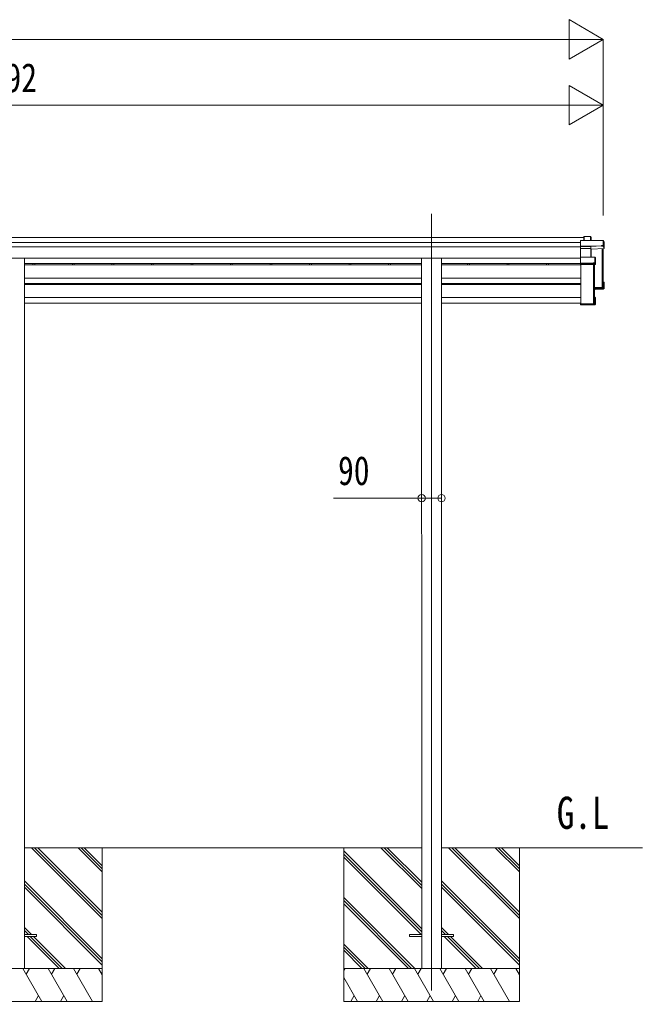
# Model space of a CAD drawing. Units: millimetres, scale not verified. Extents: x -16820 to 16820, y -11880 to 11880.
# Drawn here: x 3889 to 6725, y -8600 to -4126 of the extents above; entities that cross this region are included whole.
import ezdxf
from ezdxf.enums import TextEntityAlignment as Align

# ---------------------------------------------------------------- set-up
doc = ezdxf.new("R2010")
doc.units = ezdxf.units.MM
doc.header["$LTSCALE"] = 40
for name, color, linetype, lineweight in [('0-3_YKK_12', 40, 'Continuous', 18), ('0-4_YKK_13', 120, 'Continuous', 18), ('0-5_YKK_A1', 120, 'Continuous', 18), ('0-6_YKK_D', 200, 'Continuous', 18)]:
    doc.layers.add(name, color=color, linetype=linetype, lineweight=lineweight)
doc.styles.add('ＭＳ ゴシック', font='')
doc.styles.get('ＭＳ ゴシック').set_extended_font_data('MS Gothic')

msp = doc.modelspace()

# ---------------------------------------------------------------- linework, layer by layer
at = {"layer": '0-3_YKK_12'}
for p, q in [((5765.2, -5010.1), (5765.2, -5487.84)), ((5765.2, -5487.84), (5765.2, -8549.62))]:
    msp.add_line(p, q, dxfattribs=at)
at = {"layer": '0-4_YKK_13'}
for p, q in [((6444.16, -5132.16), (6443.3, -5133.1)), ((6443.3, -5158.52), (6443.3, -5133.1)), ((6444.3, -5132.5), (6444.3, -5158.88)), ((6546.33, -5132.5), (6444.3, -5132.5)), ((6444.46, -5132.05), (6546.33, -5132.05)), ((6459.3, -5115.3), (6460.16, -5114.36)), ((6459.3, -5132.05), (6459.3, -5115.3)), ((6460.16, -5132.05), (6460.16, -5114.36)), ((6460.3, -5114.25), (6489.86, -5114.25)), ((6489.86, -5114.69), (6489.86, -5114.25)), ((6490.3, -5114.49), (6492.05, -5117.49)), ((6490.36, -5114.74), (6490.36, -5132.05)), ((6492.11, -5117.73), (6490.36, -5114.74)), ((6492.11, -5132.05), (6492.11, -5117.73)), ((6546.33, -5132.5), (6546.33, -5132.05)), ((6546.33, -5154.38), (6546.33, -5132.5)), ((6546.77, -5132.3), (6551.18, -5139.84)), ((6551.24, -5168.72), (6551.24, -5140.09)), ((6444.17, -5159.24), (6443.3, -5158.52)), ((6443.3, -5168.03), (6443.3, -5158.52)), ((6444.44, -5168.97), (6443.3, -5168.03)), ((6443.3, -5208.83), (6443.3, -5168.03)), ((6444.3, -5158.88), (6490.79, -5158.88)), ((6444.3, -5159.43), (6444.3, -5168.78)), ((6490.8, -5159.43), (6444.3, -5159.43)), ((6444.3, -5168.78), (6490.33, -5168.78)), ((6444.3, -5169.33), (6444.3, -5207.81)), ((6490.33, -5168.78), (6490.33, -5169.33)), ((6490.79, -5158.88), (6538.8, -5156.8)), ((6538.8, -5157.34), (6490.8, -5159.43)), ((6490.8, -5159.43), (6490.8, -5159.43)), ((6490.8, -5168.8), (6490.8, -5159.43)), ((6490.83, -5169.41), (6490.83, -5207.81)), ((6491.7, -5171.71), (6490.83, -5169.41)), ((6491.31, -5168.92), (6492.2, -5171.29)), ((6491.73, -5207.81), (6491.73, -5171.6)), ((6492.2, -5171.29), (6551.24, -5168.72)), ((6538.8, -5156.8), (6538.8, -5157.34)), ((6546.83, -5154.43), (6547.29, -5155.22)), ((6547.29, -5158.22), (6547.29, -5155.22)), ((6547.29, -5158.22), (6551.24, -5168.72)), ((6444.17, -5207.93), (6443.3, -5208.83)), ((6443.3, -5235.8), (6443.3, -5208.83)), ((6444.3, -5207.81), (6508.76, -5207.81)), ((6444.3, -5208.26), (6444.3, -5236.16)), ((6501.23, -5233.65), (6508.76, -5233.65)), ((6501.23, -5236.16), (6501.23, -5233.65)), ((6508.76, -5207.81), (6508.76, -5208.26)), ((6509.05, -5207.9), (6511.02, -5209.31)), ((6509.26, -5233.7), (6509.72, -5234.48)), ((6511.23, -5241.52), (6511.23, -5209.71)), ((6444.17, -5236.52), (6443.3, -5235.8)), ((6443.3, -5241.17), (6443.3, -5235.8)), ((6443.31, -5241.18), (6443.3, -5241.17)), ((6444.3, -5242.01), (6443.31, -5241.18)), ((6444.3, -5236.16), (6501.23, -5236.16)), ((6444.3, -5236.71), (6444.3, -5242.01)), ((6501.23, -5236.71), (6444.3, -5236.71)), ((6444.3, -5242.01), (6510.73, -5242.01)), ((6501.23, -5236.16), (6501.23, -5236.71)), ((6501.23, -5237.95), (6501.23, -5236.71)), ((6509.22, -5237.95), (6501.23, -5237.95)), ((6510.73, -5242.01), (6509.22, -5237.95)), ((6509.72, -5237.46), (6509.72, -5234.48)), ((6509.72, -5237.46), (6511.23, -5241.52)), ((6547.3, -5321.49), (6550.78, -5321.49)), ((6547.3, -5321.6), (6551.1, -5321.6)), ((6547.3, -5322.36), (6550.3, -5322.36)), ((6550.3, -5322.36), (6551.13, -5321.63)), ((6550.3, -5322.36), (6550.3, -5349.61)), ((6551.24, -5350.6), (6551.24, -5321.97)), ((6507.31, -5349.98), (6548.8, -5348.17)), ((6550.3, -5349.61), (6507.31, -5351.48)), ((6538.8, -5354.29), (6507.31, -5355.66)), ((6538.8, -5354.29), (6511.23, -5355.49)), ((6547.29, -5353.59), (6538.8, -5353.96)), ((6538.8, -5353.96), (6538.8, -5354.29)), ((6544.46, -5344.89), (6544.46, -5348.36)), ((6547.29, -5353.59), (6551.24, -5350.6)), ((6547.3, -5326.41), (6548.8, -5323.86)), ((6547.3, -5323.86), (6548.8, -5323.86)), ((6548.8, -5348.17), (6548.8, -5323.86)), ((6510.73, -5391.09), (6507.3, -5391.09)), ((6507.3, -5391.93), (6510.28, -5391.93)), ((6508.78, -5393.43), (6507.3, -5393.43)), ((6508.78, -5421.36), (6508.78, -5393.43)), ((6511.23, -5423.4), (6511.23, -5391.59)), ((6443.3, -5416.54), (6445.3, -5416.54)), ((6443.3, -5416.54), (6443.3, -5416.99)), ((6443.3, -5416.99), (6443.3, -5422.86)), ((6443.3, -5416.99), (6445.3, -5416.99)), ((6444.17, -5425.18), (6443.3, -5424.28)), ((6510.28, -5422.86), (6443.31, -5422.86)), ((6444.3, -5423.9), (6443.31, -5422.86)), ((6444.3, -5423.9), (6510.73, -5423.9)), ((6444.3, -5425.3), (6444.3, -5423.9)), ((6501.23, -5425.3), (6444.3, -5425.3)), ((6501.23, -5425.3), (6444.3, -5425.3)), ((6445.3, -5416.99), (6445.3, -5416.54)), ((6445.3, -5416.99), (6445.3, -5421.36)), ((6445.3, -5421.36), (6508.78, -5421.36)), ((6501.23, -5424.97), (6501.23, -5425.3)), ((6509.22, -5424.97), (6501.23, -5424.97)), ((6501.23, -5425.3), (6501.23, -5425.3)), ((6506.89, -5420.63), (6506.89, -5421.36)), ((6510.73, -5423.9), (6509.22, -5424.97)), ((6511.02, -5423.8), (6509.52, -5424.88)), ((6511.09, -5423.74), (6510.28, -5422.86)), ((3910.41, -8295.12), (3965.01, -8295.12)), ((3910.41, -8304.12), (3965.01, -8304.12)), ((3965.01, -8295.12), (3965.01, -8304.12)), ((5665.2, -8295.12), (5665.2, -8304.12)), ((5720.2, -8295.12), (5665.2, -8295.12)), ((5720.2, -8304.12), (5665.2, -8304.12)), ((5865.2, -8295.12), (5810.2, -8295.12)), ((5865.2, -8304.12), (5810.2, -8304.12)), ((5865.2, -8295.12), (5865.2, -8304.12))]:
    msp.add_line(p, q, dxfattribs=at)
for points in [[(6489.86, -5132.05), (6489.86, -5114.69), (6460.51, -5114.69), (6460.51, -5132.05)], [(6551.24, -5140.09), (6546.83, -5132.55), (6546.83, -5154.43)], [(6490.33, -5207.81), (6490.33, -5169.33), (6444.3, -5169.33)], [(6490.8, -5168.8), (6490.8, -5168.8), (6490.8, -5168.8)], [(6538.8, -5156.8), (6538.8, -5154.38), (6546.33, -5154.38)], [(6547.29, -5158.22), (6538.8, -5158.59), (6538.8, -5157.34)], [(6508.76, -5233.65), (6508.76, -5208.26), (6444.3, -5208.26)], [(6511.23, -5209.71), (6509.26, -5208.31), (6509.26, -5233.7)], [(6507.31, -5352.51), (6551.24, -5350.6), (6551.24, -5350.6), (6550.3, -5349.61)], [(6511.09, -5391.22), (6510.28, -5391.93), (6510.28, -5422.86)], [(6443.31, -5422.86), (6443.3, -5422.86), (6443.3, -5424.28)]]:
    msp.add_lwpolyline(points, dxfattribs=at)
for centre, radius, start, end in [((6489.86, -5114.75), 0.5, 30.33313, 90), ((6489.98, -5116.1), 1.41, 74.15609, 94.61217), ((6489.87, -5114.74), 0.494, 359.98098, 30.32316), ((6546.33, -5132.55), 0.5, 30.33313, 90), ((6546.45, -5133.91), 1.41, 74.15609, 94.61217), ((6546.34, -5132.55), 0.494, 359.98098, 30.32316), ((6491.2, -5169.29), 0.63, 129.50604, 184.71108), ((6491.33, -5169.42), 0.502, 92.80646, 179.3843), ((6546.45, -5155.79), 1.41, 74.15609, 94.61217), ((6508.76, -5208.31), 0.5, 54.45407, 90), ((6508.88, -5209.67), 1.41, 74.15609, 94.61217), ((6508.88, -5235.06), 1.41, 74.15609, 94.61217), ((6508.76, -5208.31), 0.498, 0.1799, 54.43322)]:
    msp.add_arc(centre, radius, start, end, dxfattribs=at)
for centre, major_axis, ratio, start_param, end_param in [((6443.8, -5132.55), (0.372, 0.372), 0.900404, 5.550147, 6.3355452), ((6444.51, -5132.55), (-0.372, 0.372), 0.900404, 5.4454273, 6.2308254), ((6459.8, -5114.75), (-0.499, -0.499), 0.052408, 3.0892328, 3.8746309), ((6460.51, -5114.75), (-0.499, 0.499), 0.052408, 4.7647489, 5.550147), ((6491.64, -5117.78), (0.257, 0.444), 0.891995, 5.2871388, 6.0006), ((6443.8, -5158.94), (0.372, 0.372), 0.900404, 4.7952921, 5.550147), ((6443.8, -5158.94), (-0.498, 0.498), 0.083094, 3.2244958, 3.9793507), ((6444.8, -5169.28), (-0.498, 0.498), 0.083094, 0.0829031, 0.837758), ((6444.8, -5169.28), (0.372, 0.372), 0.900404, 1.6536995, 2.4085544), ((6490.33, -5168.95), (-1, 0), 0.165356, 4.2226982, 4.712389), ((6490.33, -5169.44), (-0.5, 0), 0.226184, 4.2102939, 4.712389), ((6490.33, -5169.46), (-0.5, -0.046), 0.224394, 3.1821146, 4.1897293), ((6490.79, -5158.94), (-0.011, 0.5), 0.002284, 3.307366, 4.8170591), ((6490.31, -5168.97), (-1, -0.045), 0.165035, 4.1904357, 4.1933299), ((6490.31, -5168.97), (-1, -0.045), 0.165035, 3.1952984, 4.1904357), ((6492.2, -5171.71), (-0.495, -0.086), 0.832908, 4.5579552, 6.0814725), ((6443.8, -5208.31), (0.5, 0.5), 0.02182, 6.2613687, 7.0162236), ((6443.8, -5208.31), (0.372, 0.372), 0.900404, 5.550147, 6.3050019), ((6510.75, -5209.73), (0.169, 0.473), 0.931403, 5.0793173, 5.862852), ((6443.8, -5236.22), (0.372, 0.372), 0.900404, 4.7952921, 5.550147), ((6443.8, -5236.22), (-0.498, 0.498), 0.083094, 3.2244958, 3.9793507), ((6509.22, -5237.46), (-0.479, 0.147), 0.993384, 1.8707271, 3.4377965), ((6510.75, -5241.59), (-0.498, -0.074), 0.830741, 1.394861, 2.1783957), ((6510.75, -5241.59), (0.289, 0.44), 0.847113, 4.5883003, 5.371835), ((6550.72, -5321.99), (-0.474, -0.272), 0.885613, 3.4570579, 4.242456), ((6550.77, -5321.92), (-0.491, 0.117), 0.873782, 4.1213673, 4.1933043), ((6550.77, -5321.92), (-0.257, 0.444), 0.891995, 4.1376391, 4.8511003), ((6510.75, -5391.51), (-0.498, 0.074), 0.830741, 4.1047896, 4.8883243), ((6510.75, -5391.51), (-0.289, 0.44), 0.847113, 4.052943, 4.8364777), ((6443.8, -5424.8), (-0.5, 0.5), 0.02182, 2.4085544, 3.1634093), ((6509.22, -5424.47), (-0.479, 0.147), 0.993384, 1.8707271, 2.4924516), ((6510.75, -5423.38), (0.255, 0.46), 0.938446, 3.6212269, 4.4047616), ((6510.75, -5423.38), (-0.169, 0.473), 0.931403, 3.561926, 4.3454607)]:
    msp.add_ellipse(centre, major_axis=major_axis, ratio=ratio, start_param=start_param, end_param=end_param, dxfattribs=at)
at = {"layer": '0-5_YKK_A1'}
for p, q in [((6459.3, -5118.1), (1262.71, -5118.1)), ((6443.3, -5140.98), (1262.71, -5140.98)), ((6443.3, -5161.13), (1262.71, -5161.13)), ((6542.18, -5169.12), (6542.18, -5347.03)), ((6545.29, -5168.98), (6545.29, -5344.06)), ((6545.8, -5168.96), (6545.8, -5346.73)), ((6547.3, -5168.89), (6547.3, -5346.73)), ((6443.3, -5212.34), (1262.71, -5212.34)), ((3910.41, -5215.38), (3910.41, -8449.62)), ((5720, -5236.66), (3910.41, -5236.66)), ((5720.02, -5243.61), (3910.41, -5243.61)), ((3949.41, -5236.66), (3949.41, -5243.61)), ((3957.56, -5236.66), (3957.56, -5243.61)), ((4129.41, -5236.66), (4129.41, -5243.61)), ((4137.56, -5236.66), (4137.56, -5243.61)), ((4309.41, -5236.66), (4309.41, -5243.61)), ((4317.56, -5236.66), (4317.56, -5243.61)), ((4489.41, -5236.66), (4489.41, -5243.61)), ((4497.56, -5236.66), (4497.56, -5243.61)), ((4669.41, -5236.66), (4669.41, -5243.61)), ((4677.56, -5236.66), (4677.56, -5243.61)), ((4849.41, -5236.66), (4849.41, -5243.61)), ((4857.56, -5236.66), (4857.56, -5243.61)), ((5029.41, -5236.66), (5029.41, -5243.61)), ((5037.56, -5236.66), (5037.56, -5243.61)), ((5209.41, -5236.66), (5209.41, -5243.61)), ((5217.56, -5236.66), (5217.56, -5243.61)), ((5389.41, -5236.66), (5389.41, -5243.61)), ((5397.56, -5236.66), (5397.56, -5243.61)), ((5569.41, -5236.66), (5569.41, -5243.61)), ((5577.56, -5236.66), (5577.56, -5243.61)), ((6443.3, -5236.66), (5810.4, -5236.66)), ((5810.42, -5243.61), (6445.81, -5243.61)), ((5929.41, -5236.66), (5929.41, -5243.61)), ((5937.55, -5236.66), (5937.55, -5243.61)), ((6109.41, -5236.66), (6109.41, -5243.61)), ((6117.55, -5236.66), (6117.55, -5243.61)), ((6289.41, -5236.66), (6289.41, -5243.61)), ((6297.55, -5236.66), (6297.55, -5243.61)), ((6445.81, -5420.63), (6445.81, -5242.01)), ((6502.18, -5242.01), (6502.18, -5420.63)), ((6505.8, -5242.01), (6505.8, -5420.33)), ((6507.3, -5242.01), (6507.3, -5420.33)), ((3910.41, -5304.19), (5720.03, -5304.08)), ((6445.8, -5304.3), (5810.41, -5304.23)), ((5720.03, -5328.63), (3910.41, -5328.63)), ((3910.41, -5333.25), (5720.02, -5333.25)), ((3949.41, -5328.63), (3949.41, -5333.25)), ((3957.56, -5328.63), (3957.56, -5333.25)), ((4129.41, -5328.63), (4129.41, -5333.25)), ((4137.56, -5328.63), (4137.56, -5333.25)), ((4309.41, -5328.63), (4309.41, -5333.25)), ((4317.56, -5328.63), (4317.56, -5333.25)), ((4489.41, -5328.63), (4489.41, -5333.25)), ((4497.56, -5328.63), (4497.56, -5333.25)), ((4669.41, -5328.63), (4669.41, -5333.25)), ((4677.56, -5328.63), (4677.56, -5333.25)), ((4849.41, -5328.63), (4849.41, -5333.25)), ((4857.56, -5328.63), (4857.56, -5333.25)), ((5029.41, -5328.63), (5029.41, -5333.25)), ((5037.56, -5328.63), (5037.56, -5333.25)), ((5209.41, -5328.63), (5209.41, -5333.25)), ((5217.56, -5328.63), (5217.56, -5333.25)), ((5389.41, -5328.63), (5389.41, -5333.25)), ((5397.56, -5328.63), (5397.56, -5333.25)), ((5569.41, -5328.63), (5569.41, -5333.25)), ((5577.56, -5328.63), (5577.56, -5333.25)), ((6445.8, -5328.63), (5810.41, -5328.63)), ((5810.42, -5333.25), (6445.8, -5333.25)), ((5929.41, -5328.63), (5929.41, -5333.25)), ((5937.55, -5328.63), (5937.55, -5333.25)), ((6109.41, -5328.63), (6109.41, -5333.25)), ((6117.55, -5328.63), (6117.55, -5333.25)), ((6289.41, -5328.63), (6289.41, -5333.25)), ((6297.55, -5328.63), (6297.55, -5333.25)), ((6542.18, -5347.03), (6507.31, -5347.03)), ((6542.18, -5347.03), (6507.31, -5347.03)), ((6545.29, -5344.06), (6542.39, -5346.94)), ((6547, -5347.03), (6546.1, -5347.03)), ((3910.41, -5391.82), (5720.02, -5391.82)), ((5810.42, -5391.82), (6445.8, -5391.82)), ((3910.41, -5417.9), (5720.02, -5417.91)), ((5810.42, -5417.9), (6443.3, -5417.9)), ((6445.3, -5417.9), (6445.81, -5417.9)), ((6502.18, -5420.63), (6445.81, -5420.63)), ((6505.29, -5417.65), (6502.39, -5420.54)), ((6507, -5420.63), (6506.1, -5420.63)), ((5720.2, -7899.62), (3910.41, -7899.62)), ((4265.21, -8221.88), (3942.94, -7899.62)), ((4265.21, -8207.74), (3957.08, -7899.62)), ((4265.21, -8193.6), (3971.23, -7899.62)), ((4265.21, -8009.75), (4155.08, -7899.62)), ((4265.21, -7995.61), (4169.22, -7899.62)), ((4265.21, -7981.46), (4183.36, -7899.62)), ((4265.21, -7899.62), (4265.21, -8599.62)), ((5365.2, -7899.62), (5365.2, -8599.62)), ((5720.2, -8269.1), (5365.2, -7914.1)), ((5720.2, -8085.25), (5534.57, -7899.62)), ((5720.2, -8071.11), (5548.71, -7899.62)), ((5720.2, -8056.97), (5562.86, -7899.62)), ((6725.43, -7899.62), (5810.2, -7899.62)), ((6165.2, -8221.88), (5842.94, -7899.62)), ((6165.2, -8207.74), (5857.08, -7899.62)), ((6165.2, -8193.6), (5871.22, -7899.62)), ((6165.2, -8009.75), (6055.07, -7899.62)), ((6165.2, -7995.61), (6069.22, -7899.62)), ((6165.2, -7981.46), (6083.36, -7899.62)), ((6165.2, -7899.62), (6165.2, -8599.62)), ((5720.2, -8283.24), (5365.2, -7928.24)), ((5717.94, -8295.12), (5365.2, -7942.38)), ((4265.21, -8405.73), (3910.41, -8050.93)), ((6165.2, -8405.73), (5810.2, -8050.73)), ((4265.21, -8419.87), (3910.41, -8065.07)), ((4265.21, -8434.01), (3910.41, -8079.21)), ((6165.2, -8419.87), (5810.2, -8064.87)), ((6165.2, -8434.01), (5810.2, -8079.01)), ((5688.6, -8449.62), (5365.2, -8126.23)), ((5674.45, -8449.62), (5365.2, -8140.37)), ((5660.31, -8449.62), (5365.2, -8154.51)), ((3942.46, -8295.12), (3910.41, -8263.06)), ((5842.46, -8295.12), (5810.2, -8262.86)), ((3928.32, -8295.12), (3910.41, -8277.2)), ((3914.18, -8295.12), (3910.41, -8291.35)), ((4068.68, -8449.62), (3923.18, -8304.12)), ((4082.82, -8449.62), (3937.32, -8304.12)), ((4096.97, -8449.62), (3951.46, -8304.12)), ((5828.32, -8295.12), (5810.2, -8277)), ((5814.18, -8295.12), (5810.2, -8291.15)), ((5968.68, -8449.62), (5823.18, -8304.12)), ((5982.82, -8449.62), (5837.32, -8304.12)), ((5996.96, -8449.62), (5851.46, -8304.12)), ((5476.46, -8449.62), (5365.2, -8338.36)), ((5462.32, -8449.62), (5365.2, -8352.5)), ((5448.18, -8449.62), (5365.2, -8366.64)), ((3465.21, -8449.62), (4265.21, -8449.62)), ((3989.72, -8599.62), (3903.12, -8449.62)), ((3918.12, -8475.6), (3933.12, -8449.62)), ((4105.19, -8599.62), (4018.59, -8449.62)), ((4033.59, -8475.6), (4048.59, -8449.62)), ((4220.66, -8599.62), (4134.06, -8449.62)), ((4149.06, -8475.6), (4164.06, -8449.62)), ((4265.21, -8478.56), (4248.5, -8449.62)), ((5365.2, -8449.62), (6165.2, -8449.62)), ((5365.2, -8460.06), (5371.24, -8449.62)), ((5543.31, -8599.62), (5456.7, -8449.62)), ((5471.7, -8475.6), (5486.71, -8449.62)), ((5658.78, -8599.62), (5572.17, -8449.62)), ((5587.18, -8475.6), (5602.18, -8449.62)), ((5774.25, -8599.62), (5687.64, -8449.62)), ((5702.65, -8475.6), (5717.65, -8449.62)), ((5889.72, -8599.62), (5803.12, -8449.62)), ((5818.12, -8475.6), (5833.12, -8449.62)), ((6005.19, -8599.62), (5918.58, -8449.62)), ((5933.59, -8475.6), (5948.59, -8449.62)), ((6120.66, -8599.62), (6034.06, -8449.62)), ((6049.06, -8475.6), (6064.06, -8449.62)), ((6165.2, -8478.56), (6148.5, -8449.62)), ((4263.5, -8475.6), (4265.21, -8472.64)), ((5427.84, -8599.62), (5365.2, -8491.14)), ((6163.5, -8475.6), (6165.2, -8472.64)), ((3974.72, -8573.64), (3959.72, -8599.62)), ((4090.19, -8573.64), (4075.19, -8599.62)), ((5412.84, -8573.64), (5397.84, -8599.62)), ((5528.31, -8573.64), (5513.31, -8599.62)), ((5643.78, -8573.64), (5628.78, -8599.62)), ((5759.25, -8573.64), (5744.25, -8599.62)), ((5874.72, -8573.64), (5859.72, -8599.62)), ((5990.19, -8573.64), (5975.19, -8599.62)), ((4265.21, -8599.62), (3465.21, -8599.62)), ((6165.2, -8599.62), (5365.2, -8599.62))]:
    msp.add_line(p, q, dxfattribs=at)
for points in [[(5720, -5215.38), (5720.2, -7724.62), (5720.2, -8449.62)], [(5810.4, -5215.38), (5810.2, -7724.62), (5810.2, -8449.62)]]:
    msp.add_lwpolyline(points, dxfattribs=at)
for centre, radius, start, end in [((6542.18, -5346.73), 0.301, 269.97302, 314.80486), ((6545.5, -5344.27), 0.3, 0.29363, 134.92849), ((6546.1, -5346.73), 0.299, 180.1578, 270.15693), ((6547, -5346.73), 0.299, 269.84307, 359.8422), ((6502.18, -5420.33), 0.301, 269.97302, 314.80486), ((6505.5, -5417.87), 0.3, 0.29363, 134.92849), ((6506.1, -5420.33), 0.299, 180.1578, 270.15693), ((6507, -5420.33), 0.299, 269.84307, 359.8422)]:
    msp.add_arc(centre, radius, start, end, dxfattribs=at)
at = {"layer": '0-6_YKK_D'}
for p, q in [((6547.21, -4215.86), (6391.32, -4125.86)), ((6391.32, -4125.86), (6391.32, -4305.86)), ((-3857.01, -4215.86), (6367.21, -4215.86)), ((6547.21, -4215.86), (6235.44, -4215.86)), ((6547.21, -4215.86), (6391.32, -4305.86)), ((6547.21, -5018.1), (6547.21, -4214.86)), ((6547.31, -4515.86), (6391.42, -4425.86)), ((6391.42, -4425.86), (6391.42, -4605.86)), ((6367.31, -4515.86), (1435.21, -4515.86)), ((6547.31, -4515.86), (6235.54, -4515.86)), ((6547.31, -4515.86), (6391.42, -4605.86)), ((6547.31, -5018.1), (6547.31, -4514.86)), ((5720.01, -6278.2), (5720.01, -6307.39)), ((5810.41, -6280.15), (5810.41, -6307.39))]:
    msp.add_line(p, q, dxfattribs=at)
msp.add_lwpolyline([(5810.41, -6306.39), (5720.01, -6306.39), (5319.01, -6306.39)], dxfattribs=at)
for centre in [(5720.01, -6306.39), (5810.41, -6306.39)]:
    msp.add_circle(centre, 17, dxfattribs=at)

# ---------------------------------------------------------------- texts
at = {"layer": '0-5_YKK_A1', "style": 'ＭＳ ゴシック', "width": 0.8}
msp.add_text('G.L', height=146.6, dxfattribs=at).set_placement((6335.25, -7857.5), align=Align.BOTTOM_LEFT)
at = {"layer": '0-6_YKK_D', "style": 'ＭＳ ゴシック', "width": 0.8}
for s, p in [('5292', (3680.46, -4495.86)), ('90', (5339.01, -6286.39))]:
    msp.add_text(s, height=132, dxfattribs=at).set_placement(p, align=Align.BOTTOM_LEFT)

doc.saveas('drawing.dxf')
